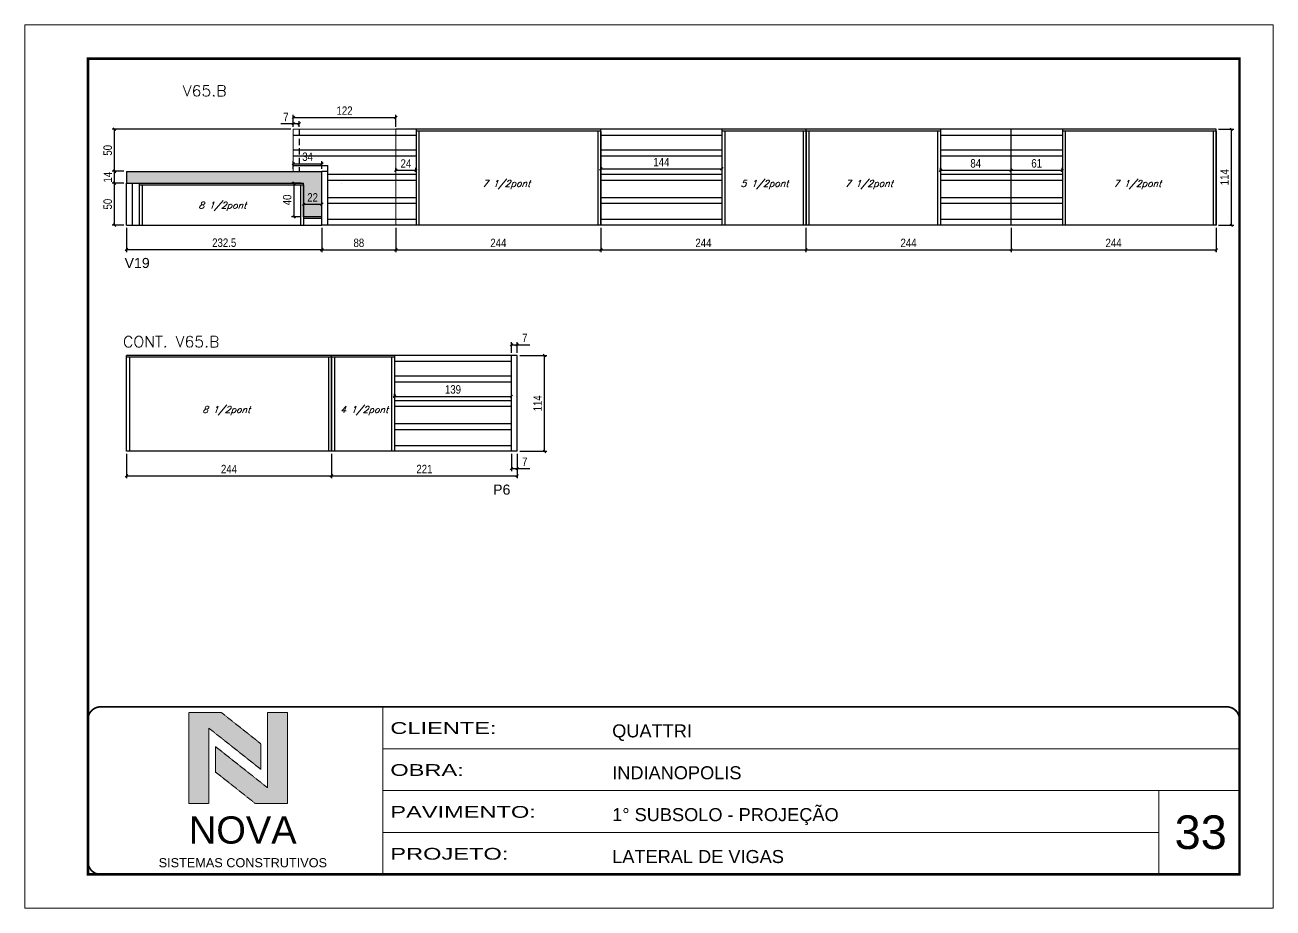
# Model space of a CAD drawing. Header units: millimetres. Extents: x 2921 to 9246, y 316 to 11751.
# Drawn here: x 2921 to 4406, y 316 to 1366 of the extents above; entities that cross this region are included whole.
import ezdxf

# ---------------------------------------------------------------- set-up
doc = ezdxf.new("R2010")
doc.units = ezdxf.units.MM
doc.linetypes.add('CONTINUO', pattern=[0])
doc.linetypes.add('DASHED', pattern=[0.75, 0.5, -0.25])
for name, color, linetype in [('1', 3, 'Continuous'), ('5', 5, 'Continuous'), ('COTA', 241, 'Continuous'), ('Painéis', 200, 'Continuous'), ('SARR_2.2x7', 40, 'Continuous'), ('SARR_3.5x7', 81, 'Continuous'), ('texto', 7, 'Continuous')]:
    doc.layers.add(name, color=color, linetype=linetype)
for name, color, linetype, lineweight in [('CARIMBO', 255, 'Continuous', 9), ('CARIMBO-LEGENDA', 75, 'Continuous', 15), ('Folhas', 255, 'Continuous', 9), ('SARRAFO DE PRESSAO', 251, 'DASHED', 9), ('Texto Seção', 7, 'Continuous', 15)]:
    doc.layers.add(name, color=color, linetype=linetype, lineweight=lineweight)
doc.styles.add('arial', font='arial.ttf')
doc.styles.add('COTA TECNICA', font='techl___.ttf', dxfattribs={"height": 10})
doc.styles.add('REGUA-120', font='ROMANS.shx', dxfattribs={"height": 15})
doc.styles.add('Romans', font='romans.shx')
doc.styles.get("Standard").update_dxf_attribs({"font": 'arial.ttf'})
doc.styles.add('Tecnologia', font='')
doc.styles.get('Tecnologia').set_extended_font_data('Forgotten Futurist')
doc.dimstyles.new('PAINEL', dxfattribs={"dimtxt": 10, "dimasz": 3, "dimexe": 3, "dimexo": 3, "dimgap": 3, "dimtad": 1, "dimdec": 1, "dimzin": 12, "dimdsep": 46, "dimtxsty": 'COTA TECNICA', "dimblk1": 'OBLIQUE', "dimblk2": 'OBLIQUE', "dimsah": 1, "dimcen": 0.9, "dimclrd": 4, "dimclre": 4, "dimclrt": 240, "dimadec": 1, "dimazin": 3, "dimtfac": 1, "dimtdec": 1, "dimtmove": 0, "dimatfit": 3, "dimfxl": 1, "dimtolj": 1, "dimtzin": 12, "dimarcsym": 0})

# ---------------------------------------------------------------- blocks, each defined once
blk = doc.blocks.new('A$C64660E27')
at = {"layer": 'COTA', "true_color": 0x1a1a1a}
h = blk.add_hatch(color=250, dxfattribs=at)
h.dxf.hatch_style = 1
h.paths.add_polyline_path([(185.4, -11.6), (142.4, -11.6), (142.4, -131.6), (168.8, -131.6), (168.8, -32.2), (237.7, -86.7), (237.7, -53)])
at = {"layer": 'COTA'}
h = blk.add_hatch(color=20, dxfattribs=at)
h.dxf.hatch_style = 1
h.paths.add_polyline_path([(273, -11.4), (246.6, -11.4), (246.6, -111.1), (177.7, -56.6), (177.7, -90.2), (230, -131.6), (273, -131.6)])
for p, q in [((142.4, -131.6), (142.4, -11.6)), ((142.4, -11.6), (185.4, -11.6)), ((185.4, -11.6), (237.7, -53)), ((273, -11.4), (246.6, -11.4)), ((246.6, -111.1), (246.6, -11.4)), ((273, -11.4), (273, -131.6)), ((168.8, -32.2), (237.7, -86.7)), ((168.8, -131.6), (168.8, -32.2)), ((246.6, -111.1), (177.7, -56.6)), ((177.7, -90.2), (177.7, -56.6)), ((237.7, -86.7), (237.7, -53)), ((230, -131.6), (177.7, -90.2)), ((142.4, -131.6), (168.8, -131.6)), ((273, -131.6), (230, -131.6))]:
    blk.add_line(p, q)
at = {"layer": 'CARIMBO-LEGENDA', "color": 7, "linetype": 'Continuous', "ltscale": 100, "style": 'arial'}
blk.add_text('NOVA', height=36, dxfattribs=at).set_placement((142.4, -184.8))
at = {"layer": 'CARIMBO-LEGENDA', "color": 7, "linetype": 'Continuous', "style": 'arial'}
blk.add_text('SISTEMAS CONSTRUTIVOS', height=12, dxfattribs=at).set_placement((102.5, -216))
blk = doc.blocks.new('9999999999')
at = {"color": 30, "linetype": 'CONTINUO'}
for p, q in [((98564.6, 34230.2), (98564.6, 34429.4)), ((98564.6, 34379.6), (99584, 34379.6)), ((98564.6, 34329.8), (99488, 34329.8)), ((99584, 34329.8), (99488, 34329.8)), ((99488, 34329.8), (99488, 34230.2)), ((98564.6, 34280), (99488, 34280))]:
    blk.add_line(p, q, dxfattribs=at)
at = {"color": 30, "linetype": 'CONTINUO', "const_width": 2}
blk.add_lwpolyline([(99584, 34230.2), (99584, 34414.4, 0.414214), (99569, 34429.4), (98229, 34429.4, 0.414214), (98214, 34414.4), (98214, 34245.2, 0.414214), (98229, 34230.2), (99584, 34230.2)], format="xyb", dxfattribs=at)
at = {"layer": 'Folhas'}
blk.add_lwpolyline([(98139, 34190.2), (99624, 34190.2), (99624, 35240.2), (98139, 35240.2)], close=True, dxfattribs=at)
at = {"layer": 'Folhas', "color": 30, "const_width": 3}
blk.add_lwpolyline([(98214, 34230.2), (99584, 34230.2), (99584, 35200.2), (98214, 35200.2)], close=True, dxfattribs=at)
at = {"xscale": 0.9, "yscale": 0.9, "zscale": 0.9}
blk.add_blockref('A$C64660E27', (98205.8, 34433.1), dxfattribs=at)
at = {"color": 7, "linetype": 'Continuous', "ltscale": 5, "style": 'arial'}
for s, height, p in [('QUATTRI', 15.48, (98837.7, 34393.1)), ('INDIANOPOLIS', 15.483, (98837.7, 34343.3)), ('1° SUBSOLO - PROJEÇÃO', 15.483, (98837.7, 34293.5)), ('LATERAL DE VIGAS', 15.483, (98837.7, 34243.7))]:
    blk.add_text(s, height=height, dxfattribs=at).set_placement(p)
at = {"layer": 'Folhas', "color": 7, "style": 'Tecnologia', "width": 1.5}
for s, p in [('CLIENTE:', (98573.7, 34397.2)), ('OBRA:', (98573.7, 34347.3)), ('PAVIMENTO:', (98573.7, 34297.5)), ('PROJETO:', (98573.7, 34247.7))]:
    blk.add_text(s, height=14, dxfattribs=at).set_placement(p)
blk = doc.blocks.new('_Oblique')
at = {"layer": '1', "color": 0, "lineweight": -2}
blk.add_line((-0.5, -0.5), (0.5, 0.5), dxfattribs=at)
blk = doc.blocks.new('*D644')
at = {"layer": 'COTA', "color": 4, "lineweight": -2, "transparency": 16777216}
for p, q in [((3041.9, 1124.9), (3041.9, 1095.7)), ((3274.4, 1124.9), (3274.4, 1095.7)), ((3274.4, 1098.7), (3041.9, 1098.7))]:
    blk.add_line(p, q, dxfattribs=at)
at = {"layer": 'Defpoints', "color": 0, "transparency": 16777216}
for p in [(3041.9, 1127.9), (3274.4, 1127.9), (3041.9, 1098.7)]:
    blk.add_point(p, dxfattribs=at)
at = {"layer": 'COTA', "color": 4, "lineweight": -2, "transparency": 16777216, "xscale": 3, "yscale": 3, "zscale": 3, "rotation": 180}
blk.add_blockref('_Oblique', (3041.9, 1098.7), dxfattribs=at)
at = {"layer": 'COTA', "color": 4, "lineweight": -2, "transparency": 16777216, "xscale": 3, "yscale": 3, "zscale": 3}
blk.add_blockref('_Oblique', (3274.4, 1098.7), dxfattribs=at)
at = {"layer": 'COTA', "color": 240, "transparency": 16777216, "insert": (3158.2, 1107), "char_height": 10, "attachment_point": 5, "style": 'COTA TECNICA'}
blk.add_mtext('\\A1;232.5', dxfattribs=at)
blk = doc.blocks.new('*D1091')
at = {"layer": 'COTA', "color": 4, "lineweight": -2, "transparency": 16777216}
for p, q in [((3249.4, 1177.9), (3238.3, 1177.9)), ((3241.3, 1137.9), (3241.3, 1177.9)), ((3249.4, 1137.9), (3238.3, 1137.9))]:
    blk.add_line(p, q, dxfattribs=at)
at = {"layer": 'Defpoints', "color": 0, "transparency": 16777216}
for p in [(3241.3, 1177.9), (3252.4, 1177.9), (3252.4, 1137.9)]:
    blk.add_point(p, dxfattribs=at)
at = {"layer": 'COTA', "color": 4, "lineweight": -2, "transparency": 16777216, "xscale": 3, "yscale": 3, "zscale": 3}
for p, rotation in [((3241.3, 1177.9), 90), ((3241.3, 1137.9), 270)]:
    blk.add_blockref('_Oblique', p, dxfattribs=dict(at, rotation=rotation))
at = {"layer": 'COTA', "color": 240, "transparency": 16777216, "insert": (3233.2, 1157.9), "char_height": 10, "attachment_point": 5, "rotation": 90, "style": 'COTA TECNICA'}
blk.add_mtext('\\A1;40', dxfattribs=at)
blk = doc.blocks.new('*D645')
at = {"layer": 'COTA', "color": 4, "lineweight": -2, "transparency": 16777216}
for p, q in [((3252.4, 1140.9), (3252.4, 1155.9)), ((3252.4, 1152.9), (3274.4, 1152.9)), ((3274.4, 1140.9), (3274.4, 1155.9))]:
    blk.add_line(p, q, dxfattribs=at)
at = {"layer": 'Defpoints', "color": 0, "transparency": 16777216}
for p in [(3274.4, 1152.9), (3252.4, 1137.9), (3274.4, 1137.9)]:
    blk.add_point(p, dxfattribs=at)
at = {"layer": 'COTA', "color": 4, "lineweight": -2, "transparency": 16777216, "xscale": 3, "yscale": 3, "zscale": 3, "rotation": 180}
blk.add_blockref('_Oblique', (3252.4, 1152.9), dxfattribs=at)
at = {"layer": 'COTA', "color": 4, "lineweight": -2, "transparency": 16777216, "xscale": 3, "yscale": 3, "zscale": 3}
blk.add_blockref('_Oblique', (3274.4, 1152.9), dxfattribs=at)
at = {"layer": 'COTA', "color": 240, "transparency": 16777216, "insert": (3263.4, 1160.9), "char_height": 10, "attachment_point": 5, "style": 'COTA TECNICA'}
blk.add_mtext('\\A1;22', dxfattribs=at)
blk = doc.blocks.new('*D1092')
at = {"layer": 'Defpoints', "color": 0, "transparency": 16777216}
for p in [(3240.4, 1248.4), (3240.4, 1241.9), (3247.4, 1241.9)]:
    blk.add_point(p, dxfattribs=at)
at = {"layer": 'Painéis', "color": 4, "lineweight": -2, "transparency": 16777216}
for p, q in [((3240.4, 1248.4), (3225.7, 1248.4)), ((3240.4, 1244.9), (3240.4, 1251.4)), ((3247.4, 1248.4), (3240.4, 1248.4)), ((3247.4, 1244.9), (3247.4, 1251.4))]:
    blk.add_line(p, q, dxfattribs=at)
at = {"layer": 'Painéis', "color": 4, "lineweight": -2, "transparency": 16777216, "xscale": 3, "yscale": 3, "zscale": 3, "rotation": 180}
blk.add_blockref('_Oblique', (3240.4, 1248.4), dxfattribs=at)
at = {"layer": 'Painéis', "color": 4, "lineweight": -2, "transparency": 16777216, "xscale": 3, "yscale": 3, "zscale": 3}
blk.add_blockref('_Oblique', (3247.4, 1248.4), dxfattribs=at)
at = {"layer": 'Painéis', "color": 240, "lineweight": 5, "transparency": 16777216, "insert": (3231.6, 1256.5), "char_height": 10, "attachment_point": 5, "style": 'COTA TECNICA'}
blk.add_mtext('\\A1;7', dxfattribs=at)
blk = doc.blocks.new('*D1093')
at = {"layer": 'Defpoints', "color": 0, "transparency": 16777216}
for p in [(3362.4, 1256), (3240.4, 1241.9), (3362.4, 1241.9)]:
    blk.add_point(p, dxfattribs=at)
at = {"layer": 'Painéis', "color": 4, "lineweight": -2, "transparency": 16777216}
for p, q in [((3240.4, 1244.9), (3240.4, 1259)), ((3240.4, 1256), (3362.4, 1256)), ((3362.4, 1244.9), (3362.4, 1259))]:
    blk.add_line(p, q, dxfattribs=at)
at = {"layer": 'Painéis', "color": 4, "lineweight": -2, "transparency": 16777216, "xscale": 3, "yscale": 3, "zscale": 3, "rotation": 180}
blk.add_blockref('_Oblique', (3240.4, 1256), dxfattribs=at)
at = {"layer": 'Painéis', "color": 4, "lineweight": -2, "transparency": 16777216, "xscale": 3, "yscale": 3, "zscale": 3}
blk.add_blockref('_Oblique', (3362.4, 1256), dxfattribs=at)
at = {"layer": 'Painéis', "color": 240, "lineweight": 5, "transparency": 16777216, "insert": (3301.4, 1264.1), "char_height": 10, "attachment_point": 5, "style": 'COTA TECNICA'}
blk.add_mtext('\\A1;122', dxfattribs=at)
blk = doc.blocks.new('*D1094')
at = {"layer": 'Defpoints', "color": 0, "transparency": 16777216}
for p in [(3240.4, 1191.9), (3274.4, 1201), (3274.4, 1191.9)]:
    blk.add_point(p, dxfattribs=at)
at = {"layer": 'Painéis', "color": 4, "lineweight": -2, "transparency": 16777216}
for p, q in [((3240.4, 1194.9), (3240.4, 1204)), ((3274.4, 1194.9), (3274.4, 1204)), ((3240.4, 1201), (3274.4, 1201))]:
    blk.add_line(p, q, dxfattribs=at)
at = {"layer": 'Painéis', "color": 4, "lineweight": -2, "transparency": 16777216, "xscale": 3, "yscale": 3, "zscale": 3, "rotation": 180}
blk.add_blockref('_Oblique', (3240.4, 1201), dxfattribs=at)
at = {"layer": 'Painéis', "color": 4, "lineweight": -2, "transparency": 16777216, "xscale": 3, "yscale": 3, "zscale": 3}
blk.add_blockref('_Oblique', (3274.4, 1201), dxfattribs=at)
at = {"layer": 'Painéis', "color": 240, "lineweight": 5, "transparency": 16777216, "insert": (3257.4, 1209.2), "char_height": 10, "attachment_point": 5, "style": 'COTA TECNICA'}
blk.add_mtext('\\A1;34', dxfattribs=at)
blk = doc.blocks.new('*D1095')
at = {"layer": 'Defpoints', "color": 0, "transparency": 16777216}
for p in [(3027.7, 1177.9), (3041.9, 1177.9), (3041.9, 1127.9)]:
    blk.add_point(p, dxfattribs=at)
at = {"layer": 'Painéis', "color": 4, "lineweight": -2, "transparency": 16777216}
for p, q in [((3038.9, 1177.9), (3024.7, 1177.9)), ((3027.7, 1127.9), (3027.7, 1177.9)), ((3038.9, 1127.9), (3024.7, 1127.9))]:
    blk.add_line(p, q, dxfattribs=at)
at = {"layer": 'Painéis', "color": 4, "lineweight": -2, "transparency": 16777216, "xscale": 3, "yscale": 3, "zscale": 3}
for p, rotation in [((3027.7, 1177.9), 90), ((3027.7, 1127.9), 270)]:
    blk.add_blockref('_Oblique', p, dxfattribs=dict(at, rotation=rotation))
at = {"layer": 'Painéis', "color": 240, "lineweight": 5, "transparency": 16777216, "insert": (3019.6, 1152.9), "char_height": 10, "attachment_point": 5, "rotation": 90, "style": 'COTA TECNICA'}
blk.add_mtext('\\A1;50', dxfattribs=at)
blk = doc.blocks.new('*D1096')
at = {"layer": 'Defpoints', "color": 0, "transparency": 16777216}
for p in [(3027.7, 1191.9), (3041.9, 1191.9), (3041.9, 1177.9)]:
    blk.add_point(p, dxfattribs=at)
at = {"layer": 'Painéis', "color": 4, "lineweight": -2, "transparency": 16777216}
for p, q in [((3038.9, 1191.9), (3024.7, 1191.9)), ((3027.7, 1177.9), (3027.7, 1191.9)), ((3038.9, 1177.9), (3024.7, 1177.9))]:
    blk.add_line(p, q, dxfattribs=at)
at = {"layer": 'Painéis', "color": 4, "lineweight": -2, "transparency": 16777216, "xscale": 3, "yscale": 3, "zscale": 3}
for p, rotation in [((3027.7, 1191.9), 90), ((3027.7, 1177.9), 270)]:
    blk.add_blockref('_Oblique', p, dxfattribs=dict(at, rotation=rotation))
at = {"layer": 'Painéis', "color": 240, "lineweight": 5, "transparency": 16777216, "insert": (3019.6, 1184.9), "char_height": 10, "attachment_point": 5, "rotation": 90, "style": 'COTA TECNICA'}
blk.add_mtext('\\A1;14', dxfattribs=at)
blk = doc.blocks.new('*D646')
at = {"layer": 'Defpoints', "color": 0, "transparency": 16777216}
for p in [(3027.7, 1241.9), (3240.4, 1241.9), (3041.9, 1191.9)]:
    blk.add_point(p, dxfattribs=at)
at = {"layer": 'Painéis', "color": 4, "lineweight": -2, "transparency": 16777216}
for p, q in [((3237.4, 1241.9), (3024.7, 1241.9)), ((3027.7, 1191.9), (3027.7, 1241.9)), ((3038.9, 1191.9), (3024.7, 1191.9))]:
    blk.add_line(p, q, dxfattribs=at)
at = {"layer": 'Painéis', "color": 4, "lineweight": -2, "transparency": 16777216, "xscale": 3, "yscale": 3, "zscale": 3}
for p, rotation in [((3027.7, 1241.9), 90), ((3027.7, 1191.9), 270)]:
    blk.add_blockref('_Oblique', p, dxfattribs=dict(at, rotation=rotation))
at = {"layer": 'Painéis', "color": 240, "lineweight": 5, "transparency": 16777216, "insert": (3019.6, 1216.9), "char_height": 10, "attachment_point": 5, "rotation": 90, "style": 'COTA TECNICA'}
blk.add_mtext('\\A1;50', dxfattribs=at)
blk = doc.blocks.new('*D1161')
at = {"layer": 'Defpoints', "color": 0, "transparency": 16777216}
for p in [(3362.4, 1188.4), (3386.4, 1193.2), (3386.4, 1188.4)]:
    blk.add_point(p, dxfattribs=at)
at = {"layer": 'Painéis', "color": 4, "lineweight": -2, "transparency": 16777216}
for p, q in [((3362.4, 1191.4), (3362.4, 1196.2)), ((3362.4, 1193.2), (3386.4, 1193.2)), ((3386.4, 1191.4), (3386.4, 1196.2))]:
    blk.add_line(p, q, dxfattribs=at)
at = {"layer": 'Painéis', "color": 4, "lineweight": -2, "transparency": 16777216, "xscale": 3, "yscale": 3, "zscale": 3, "rotation": 180}
blk.add_blockref('_Oblique', (3362.4, 1193.2), dxfattribs=at)
at = {"layer": 'Painéis', "color": 4, "lineweight": -2, "transparency": 16777216, "xscale": 3, "yscale": 3, "zscale": 3}
blk.add_blockref('_Oblique', (3386.4, 1193.2), dxfattribs=at)
at = {"layer": 'Painéis', "color": 240, "lineweight": 5, "transparency": 16777216, "insert": (3374.4, 1201.2), "char_height": 10, "attachment_point": 5, "style": 'COTA TECNICA'}
blk.add_mtext('\\A1;24', dxfattribs=at)
blk = doc.blocks.new('*D1162')
at = {"layer": 'Defpoints', "color": 0, "transparency": 16777216}
for p in [(3606.4, 1197.2), (3750.4, 1197.2), (3750.4, 1194.8)]:
    blk.add_point(p, dxfattribs=at)
at = {"layer": 'Painéis', "color": 4, "lineweight": -2, "transparency": 16777216}
for p, q in [((3606.4, 1194.8), (3750.4, 1194.8)), ((3606.4, 1194.2), (3606.4, 1191.8)), ((3750.4, 1194.2), (3750.4, 1191.8))]:
    blk.add_line(p, q, dxfattribs=at)
at = {"layer": 'Painéis', "color": 4, "lineweight": -2, "transparency": 16777216, "xscale": 3, "yscale": 3, "zscale": 3, "rotation": 180}
blk.add_blockref('_Oblique', (3606.4, 1194.8), dxfattribs=at)
at = {"layer": 'Painéis', "color": 4, "lineweight": -2, "transparency": 16777216, "xscale": 3, "yscale": 3, "zscale": 3}
blk.add_blockref('_Oblique', (3750.4, 1194.8), dxfattribs=at)
at = {"layer": 'Painéis', "color": 240, "lineweight": 5, "transparency": 16777216, "insert": (3678.4, 1202.9), "char_height": 10, "attachment_point": 5, "style": 'COTA TECNICA'}
blk.add_mtext('\\A1;144', dxfattribs=at)
blk = doc.blocks.new('*D1163')
at = {"layer": 'Defpoints', "color": 0, "transparency": 16777216}
for p in [(4010.4, 1188.4), (4094.4, 1193.2), (4094.4, 1188.4)]:
    blk.add_point(p, dxfattribs=at)
at = {"layer": 'Painéis', "color": 4, "lineweight": -2, "transparency": 16777216}
for p, q in [((4010.4, 1191.4), (4010.4, 1196.2)), ((4010.4, 1193.2), (4094.4, 1193.2)), ((4094.4, 1191.4), (4094.4, 1196.2))]:
    blk.add_line(p, q, dxfattribs=at)
at = {"layer": 'Painéis', "color": 4, "lineweight": -2, "transparency": 16777216, "xscale": 3, "yscale": 3, "zscale": 3, "rotation": 180}
blk.add_blockref('_Oblique', (4010.4, 1193.2), dxfattribs=at)
at = {"layer": 'Painéis', "color": 4, "lineweight": -2, "transparency": 16777216, "xscale": 3, "yscale": 3, "zscale": 3}
blk.add_blockref('_Oblique', (4094.4, 1193.2), dxfattribs=at)
at = {"layer": 'Painéis', "color": 240, "lineweight": 5, "transparency": 16777216, "insert": (4052.4, 1201.3), "char_height": 10, "attachment_point": 5, "style": 'COTA TECNICA'}
blk.add_mtext('\\A1;84', dxfattribs=at)
blk = doc.blocks.new('*D1164')
at = {"layer": 'Defpoints', "color": 0, "transparency": 16777216}
for p in [(4094.4, 1188.4), (4155.4, 1193.2), (4155.4, 1188.4)]:
    blk.add_point(p, dxfattribs=at)
at = {"layer": 'Painéis', "color": 4, "lineweight": -2, "transparency": 16777216}
for p, q in [((4094.4, 1191.4), (4094.4, 1196.2)), ((4094.4, 1193.2), (4155.4, 1193.2)), ((4155.4, 1191.4), (4155.4, 1196.2))]:
    blk.add_line(p, q, dxfattribs=at)
at = {"layer": 'Painéis', "color": 4, "lineweight": -2, "transparency": 16777216, "xscale": 3, "yscale": 3, "zscale": 3, "rotation": 180}
blk.add_blockref('_Oblique', (4094.4, 1193.2), dxfattribs=at)
at = {"layer": 'Painéis', "color": 4, "lineweight": -2, "transparency": 16777216, "xscale": 3, "yscale": 3, "zscale": 3}
blk.add_blockref('_Oblique', (4155.4, 1193.2), dxfattribs=at)
at = {"layer": 'Painéis', "color": 240, "lineweight": 5, "transparency": 16777216, "insert": (4124.9, 1201.3), "char_height": 10, "attachment_point": 5, "style": 'COTA TECNICA'}
blk.add_mtext('\\A1;61', dxfattribs=at)
blk = doc.blocks.new('*D766')
at = {"layer": 'Defpoints', "color": 0, "transparency": 16777216}
for p in [(3506.9, 973), (3539.2, 973), (3506.9, 859)]:
    blk.add_point(p, dxfattribs=at)
at = {"layer": 'Painéis', "color": 4, "lineweight": -2, "transparency": 16777216}
for p, q in [((3509.9, 973), (3542.2, 973)), ((3539.2, 859), (3539.2, 973)), ((3509.9, 859), (3542.2, 859))]:
    blk.add_line(p, q, dxfattribs=at)
at = {"layer": 'Painéis', "color": 4, "lineweight": -2, "transparency": 16777216, "xscale": 3, "yscale": 3, "zscale": 3}
for p, rotation in [((3539.2, 973), 90), ((3539.2, 859), 270)]:
    blk.add_blockref('_Oblique', p, dxfattribs=dict(at, rotation=rotation))
at = {"layer": 'Painéis', "color": 240, "lineweight": 5, "transparency": 16777216, "insert": (3531.1, 916), "char_height": 10, "attachment_point": 5, "rotation": 90, "style": 'COTA TECNICA'}
blk.add_mtext('\\A1;114', dxfattribs=at)
blk = doc.blocks.new('*D1165')
at = {"layer": 'Defpoints', "color": 0, "transparency": 16777216}
for p in [(3499.9, 924.3), (3360.9, 919.5), (3499.9, 919.5)]:
    blk.add_point(p, dxfattribs=at)
at = {"layer": 'Painéis', "color": 4, "lineweight": -2, "transparency": 16777216}
for p, q in [((3360.9, 922.5), (3360.9, 927.3)), ((3360.9, 924.3), (3499.9, 924.3)), ((3499.9, 922.5), (3499.9, 927.3))]:
    blk.add_line(p, q, dxfattribs=at)
at = {"layer": 'Painéis', "color": 4, "lineweight": -2, "transparency": 16777216, "xscale": 3, "yscale": 3, "zscale": 3, "rotation": 180}
blk.add_blockref('_Oblique', (3360.9, 924.3), dxfattribs=at)
at = {"layer": 'Painéis', "color": 4, "lineweight": -2, "transparency": 16777216, "xscale": 3, "yscale": 3, "zscale": 3}
blk.add_blockref('_Oblique', (3499.9, 924.3), dxfattribs=at)
at = {"layer": 'Painéis', "color": 240, "lineweight": 5, "transparency": 16777216, "insert": (3430.4, 932.5), "char_height": 10, "attachment_point": 5, "style": 'COTA TECNICA'}
blk.add_mtext('\\A1;139', dxfattribs=at)
blk = doc.blocks.new('*D767')
at = {"layer": 'Defpoints', "color": 0, "transparency": 16777216}
for p in [(3362.4, 1127.9), (3606.4, 1127.9), (3606.4, 1098.7)]:
    blk.add_point(p, dxfattribs=at)
at = {"layer": 'Painéis', "color": 4, "lineweight": -2, "transparency": 16777216}
for p, q in [((3362.4, 1124.9), (3362.4, 1095.7)), ((3606.4, 1124.9), (3606.4, 1095.7)), ((3362.4, 1098.7), (3606.4, 1098.7))]:
    blk.add_line(p, q, dxfattribs=at)
at = {"layer": 'Painéis', "color": 4, "lineweight": -2, "transparency": 16777216, "xscale": 3, "yscale": 3, "zscale": 3, "rotation": 180}
blk.add_blockref('_Oblique', (3362.4, 1098.7), dxfattribs=at)
at = {"layer": 'Painéis', "color": 4, "lineweight": -2, "transparency": 16777216, "xscale": 3, "yscale": 3, "zscale": 3}
blk.add_blockref('_Oblique', (3606.4, 1098.7), dxfattribs=at)
at = {"layer": 'Painéis', "color": 240, "lineweight": 5, "transparency": 16777216, "insert": (3484.4, 1106.8), "char_height": 10, "attachment_point": 5, "style": 'COTA TECNICA'}
blk.add_mtext('\\A1;244', dxfattribs=at)
blk = doc.blocks.new('*D768')
at = {"layer": 'Defpoints', "color": 0, "transparency": 16777216}
for p in [(3606.4, 1127.9), (3850.4, 1127.9), (3850.4, 1098.7)]:
    blk.add_point(p, dxfattribs=at)
at = {"layer": 'Painéis', "color": 4, "lineweight": -2, "transparency": 16777216}
for p, q in [((3606.4, 1124.9), (3606.4, 1095.7)), ((3850.4, 1124.9), (3850.4, 1095.7)), ((3606.4, 1098.7), (3850.4, 1098.7))]:
    blk.add_line(p, q, dxfattribs=at)
at = {"layer": 'Painéis', "color": 4, "lineweight": -2, "transparency": 16777216, "xscale": 3, "yscale": 3, "zscale": 3, "rotation": 180}
blk.add_blockref('_Oblique', (3606.4, 1098.7), dxfattribs=at)
at = {"layer": 'Painéis', "color": 4, "lineweight": -2, "transparency": 16777216, "xscale": 3, "yscale": 3, "zscale": 3}
blk.add_blockref('_Oblique', (3850.4, 1098.7), dxfattribs=at)
at = {"layer": 'Painéis', "color": 240, "lineweight": 5, "transparency": 16777216, "insert": (3728.4, 1106.8), "char_height": 10, "attachment_point": 5, "style": 'COTA TECNICA'}
blk.add_mtext('\\A1;244', dxfattribs=at)
blk = doc.blocks.new('*D769')
at = {"layer": 'Defpoints', "color": 0, "transparency": 16777216}
for p in [(3850.4, 1127.9), (4094.4, 1127.9), (4094.4, 1098.7)]:
    blk.add_point(p, dxfattribs=at)
at = {"layer": 'Painéis', "color": 4, "lineweight": -2, "transparency": 16777216}
for p, q in [((3850.4, 1124.9), (3850.4, 1095.7)), ((4094.4, 1124.9), (4094.4, 1095.7)), ((3850.4, 1098.7), (4094.4, 1098.7))]:
    blk.add_line(p, q, dxfattribs=at)
at = {"layer": 'Painéis', "color": 4, "lineweight": -2, "transparency": 16777216, "xscale": 3, "yscale": 3, "zscale": 3, "rotation": 180}
blk.add_blockref('_Oblique', (3850.4, 1098.7), dxfattribs=at)
at = {"layer": 'Painéis', "color": 4, "lineweight": -2, "transparency": 16777216, "xscale": 3, "yscale": 3, "zscale": 3}
blk.add_blockref('_Oblique', (4094.4, 1098.7), dxfattribs=at)
at = {"layer": 'Painéis', "color": 240, "lineweight": 5, "transparency": 16777216, "insert": (3972.4, 1106.8), "char_height": 10, "attachment_point": 5, "style": 'COTA TECNICA'}
blk.add_mtext('\\A1;244', dxfattribs=at)
blk = doc.blocks.new('*D770')
at = {"layer": 'Defpoints', "color": 0, "transparency": 16777216}
for p in [(4094.4, 1127.9), (4338.4, 1127.9), (4338.4, 1098.7)]:
    blk.add_point(p, dxfattribs=at)
at = {"layer": 'Painéis', "color": 4, "lineweight": -2, "transparency": 16777216}
for p, q in [((4094.4, 1124.9), (4094.4, 1095.7)), ((4338.4, 1124.9), (4338.4, 1095.7)), ((4094.4, 1098.7), (4338.4, 1098.7))]:
    blk.add_line(p, q, dxfattribs=at)
at = {"layer": 'Painéis', "color": 4, "lineweight": -2, "transparency": 16777216, "xscale": 3, "yscale": 3, "zscale": 3, "rotation": 180}
blk.add_blockref('_Oblique', (4094.4, 1098.7), dxfattribs=at)
at = {"layer": 'Painéis', "color": 4, "lineweight": -2, "transparency": 16777216, "xscale": 3, "yscale": 3, "zscale": 3}
blk.add_blockref('_Oblique', (4338.4, 1098.7), dxfattribs=at)
at = {"layer": 'Painéis', "color": 240, "lineweight": 5, "transparency": 16777216, "insert": (4216.4, 1106.8), "char_height": 10, "attachment_point": 5, "style": 'COTA TECNICA'}
blk.add_mtext('\\A1;244', dxfattribs=at)
blk = doc.blocks.new('*D1166')
at = {"layer": 'Defpoints', "color": 0, "transparency": 16777216}
for p in [(3274.4, 1127.9), (3362.4, 1127.9), (3362.4, 1098.7)]:
    blk.add_point(p, dxfattribs=at)
at = {"layer": 'Painéis', "color": 4, "lineweight": -2, "transparency": 16777216}
for p, q in [((3274.4, 1124.9), (3274.4, 1095.7)), ((3362.4, 1124.9), (3362.4, 1095.7)), ((3274.4, 1098.7), (3362.4, 1098.7))]:
    blk.add_line(p, q, dxfattribs=at)
at = {"layer": 'Painéis', "color": 4, "lineweight": -2, "transparency": 16777216, "xscale": 3, "yscale": 3, "zscale": 3, "rotation": 180}
blk.add_blockref('_Oblique', (3274.4, 1098.7), dxfattribs=at)
at = {"layer": 'Painéis', "color": 4, "lineweight": -2, "transparency": 16777216, "xscale": 3, "yscale": 3, "zscale": 3}
blk.add_blockref('_Oblique', (3362.4, 1098.7), dxfattribs=at)
at = {"layer": 'Painéis', "color": 240, "lineweight": 5, "transparency": 16777216, "insert": (3318.4, 1106.8), "char_height": 10, "attachment_point": 5, "style": 'COTA TECNICA'}
blk.add_mtext('\\A1;88', dxfattribs=at)
blk = doc.blocks.new('*D1167')
at = {"layer": 'Defpoints', "color": 0, "transparency": 16777216}
for p in [(4338.4, 1241.9), (4338.4, 1127.9), (4356.5, 1127.9)]:
    blk.add_point(p, dxfattribs=at)
at = {"layer": 'Painéis', "color": 4, "lineweight": -2, "transparency": 16777216}
for p, q in [((4341.4, 1241.9), (4359.5, 1241.9)), ((4356.5, 1241.9), (4356.5, 1127.9)), ((4341.4, 1127.9), (4359.5, 1127.9))]:
    blk.add_line(p, q, dxfattribs=at)
at = {"layer": 'Painéis', "color": 4, "lineweight": -2, "transparency": 16777216, "xscale": 3, "yscale": 3, "zscale": 3}
for p, rotation in [((4356.5, 1241.9), 90), ((4356.5, 1127.9), 270)]:
    blk.add_blockref('_Oblique', p, dxfattribs=dict(at, rotation=rotation))
at = {"layer": 'Painéis', "color": 240, "lineweight": 5, "transparency": 16777216, "insert": (4348.4, 1184.9), "char_height": 10, "attachment_point": 5, "rotation": 90, "style": 'COTA TECNICA'}
blk.add_mtext('\\A1;114', dxfattribs=at)
blk = doc.blocks.new('*D1168')
at = {"layer": 'Defpoints', "color": 0, "transparency": 16777216}
for p in [(3506.9, 985.7), (3499.9, 973), (3506.9, 973)]:
    blk.add_point(p, dxfattribs=at)
at = {"layer": 'Painéis', "color": 4, "lineweight": -2, "transparency": 16777216}
for p, q in [((3499.9, 976), (3499.9, 988.7)), ((3499.9, 985.7), (3506.9, 985.7)), ((3506.9, 976), (3506.9, 988.7)), ((3506.9, 985.7), (3521.7, 985.7))]:
    blk.add_line(p, q, dxfattribs=at)
at = {"layer": 'Painéis', "color": 4, "lineweight": -2, "transparency": 16777216, "xscale": 3, "yscale": 3, "zscale": 3, "rotation": 180}
blk.add_blockref('_Oblique', (3499.9, 985.7), dxfattribs=at)
at = {"layer": 'Painéis', "color": 4, "lineweight": -2, "transparency": 16777216, "xscale": 3, "yscale": 3, "zscale": 3}
blk.add_blockref('_Oblique', (3506.9, 985.7), dxfattribs=at)
at = {"layer": 'Painéis', "color": 240, "lineweight": 5, "transparency": 16777216, "insert": (3515.8, 993.8), "char_height": 10, "attachment_point": 5, "style": 'COTA TECNICA'}
blk.add_mtext('\\A1;7', dxfattribs=at)
blk = doc.blocks.new('*D771')
at = {"layer": 'Defpoints', "color": 0, "transparency": 16777216}
for p in [(3041.9, 859), (3285.9, 859), (3285.9, 829.9)]:
    blk.add_point(p, dxfattribs=at)
at = {"layer": 'Painéis', "color": 4, "lineweight": -2, "transparency": 16777216}
for p, q in [((3041.9, 856), (3041.9, 826.9)), ((3285.9, 856), (3285.9, 826.9)), ((3041.9, 829.9), (3285.9, 829.9))]:
    blk.add_line(p, q, dxfattribs=at)
at = {"layer": 'Painéis', "color": 4, "lineweight": -2, "transparency": 16777216, "xscale": 3, "yscale": 3, "zscale": 3, "rotation": 180}
blk.add_blockref('_Oblique', (3041.9, 829.9), dxfattribs=at)
at = {"layer": 'Painéis', "color": 4, "lineweight": -2, "transparency": 16777216, "xscale": 3, "yscale": 3, "zscale": 3}
blk.add_blockref('_Oblique', (3285.9, 829.9), dxfattribs=at)
at = {"layer": 'Painéis', "color": 240, "lineweight": 5, "transparency": 16777216, "insert": (3163.9, 837.9), "char_height": 10, "attachment_point": 5, "style": 'COTA TECNICA'}
blk.add_mtext('\\A1;244', dxfattribs=at)
blk = doc.blocks.new('*D772')
at = {"layer": 'Defpoints', "color": 0, "transparency": 16777216}
for p in [(3285.9, 859), (3506.9, 859), (3506.9, 829.9)]:
    blk.add_point(p, dxfattribs=at)
at = {"layer": 'Painéis', "color": 4, "lineweight": -2, "transparency": 16777216}
for p, q in [((3285.9, 856), (3285.9, 826.9)), ((3506.9, 856), (3506.9, 826.9)), ((3285.9, 829.9), (3506.9, 829.9))]:
    blk.add_line(p, q, dxfattribs=at)
at = {"layer": 'Painéis', "color": 4, "lineweight": -2, "transparency": 16777216, "xscale": 3, "yscale": 3, "zscale": 3, "rotation": 180}
blk.add_blockref('_Oblique', (3285.9, 829.9), dxfattribs=at)
at = {"layer": 'Painéis', "color": 4, "lineweight": -2, "transparency": 16777216, "xscale": 3, "yscale": 3, "zscale": 3}
blk.add_blockref('_Oblique', (3506.9, 829.9), dxfattribs=at)
at = {"layer": 'Painéis', "color": 240, "lineweight": 5, "transparency": 16777216, "insert": (3396.4, 837.9), "char_height": 10, "attachment_point": 5, "style": 'COTA TECNICA'}
blk.add_mtext('\\A1;221', dxfattribs=at)
blk = doc.blocks.new('*D773')
at = {"layer": 'Defpoints', "color": 0, "transparency": 16777216}
for p in [(3499.9, 859), (3506.9, 859), (3506.9, 838.5)]:
    blk.add_point(p, dxfattribs=at)
at = {"layer": 'Painéis', "color": 4, "lineweight": -2, "transparency": 16777216}
for p, q in [((3499.9, 856), (3499.9, 835.5)), ((3506.9, 856), (3506.9, 835.5)), ((3499.9, 838.5), (3506.9, 838.5)), ((3506.9, 838.5), (3521.7, 838.5))]:
    blk.add_line(p, q, dxfattribs=at)
at = {"layer": 'Painéis', "color": 4, "lineweight": -2, "transparency": 16777216, "xscale": 3, "yscale": 3, "zscale": 3, "rotation": 180}
blk.add_blockref('_Oblique', (3499.9, 838.5), dxfattribs=at)
at = {"layer": 'Painéis', "color": 4, "lineweight": -2, "transparency": 16777216, "xscale": 3, "yscale": 3, "zscale": 3}
blk.add_blockref('_Oblique', (3506.9, 838.5), dxfattribs=at)
at = {"layer": 'Painéis', "color": 240, "lineweight": 5, "transparency": 16777216, "insert": (3515.8, 846.6), "char_height": 10, "attachment_point": 5, "style": 'COTA TECNICA'}
blk.add_mtext('\\A1;7', dxfattribs=at)

msp = doc.modelspace()

# ---------------------------------------------------------------- hatches: boundary and pattern name
at = {"layer": 'COTA', "linetype": 'ByBlock'}
h = msp.add_hatch(dxfattribs=at)
h.set_pattern_fill('AR-CONC', color=256, scale=0.03)
h.set_pattern_definition([(50, (3122.8, -11071.4896), (5.46554, -0.4781726), [0.5715, -6.2865]), (355, (3122.8, -11071.4896), (-1.0573026, 5.7317054), [0.4572, -5.0292175]), (100.451445, (3123.2557, -11071.5294), (4.4082374, 5.2535326), [0.4857003, -5.3427073]), (46.1842, (3122.8, -11069.9656), (8.1323712, -1.26127), [0.85725, -9.42975]), (96.63556, (3123.478, -11070.071), (7.122124, 7.4227837), [0.7285507, -8.014068]), (351.18415, (3122.8, -11069.9656), (7.122124, 7.422784), [0.685799, -7.543792]), (21, (3123.562, -11070.3466), (4.5484317, -3.067956), [0.5715, -6.2865]), (326, (3123.562, -11070.3466), (1.8540609, 5.525639), [0.4572, -5.0292]), (71.451445, (3123.941, -11070.602), (6.4024926, 2.457683), [0.4857003, -5.3426981]), (37.5, (3122.8002, -11071.4896), (0.0926581, 2.53665117), [0, -4.96824, 0, -5.1054, 0, -5.04825]), (7.5, (3122.8002, -11071.4896), (2.0045899, 3.00541724), [0, -2.91084, 0, -4.85394, 0, -1.92405]), (327.5, (3121.101, -11071.4896), (4.06771786, -0.17186232), [0, -1.905, 0, -5.9436, 0, -7.8867]), (317.5, (3120.339, -11071.4896), (4.4438754, 0.7627947), [0, -2.4765, 0, -3.94716, 0, -5.6007])])
h.paths.add_polyline_path([(3274.44, 1191.87), (3274.44, 1137.87), (3252.44, 1137.87), (3252.44, 1177.87), (3041.94, 1177.87), (3041.94, 1191.87)])

# ---------------------------------------------------------------- linework, layer by layer
for p, q in [((3041.94, 1191.87), (3274.44, 1191.87)), ((3041.94, 1191.87), (3041.94, 1177.87)), ((3041.94, 1177.87), (3041.94, 1177.87))]:
    msp.add_line(p, q, dxfattribs=at)
at = {"layer": 'Painéis', "lineweight": 5}
for p, q in [((3240.44, 1241.87), (3240.44, 1191.87)), ((3240.44, 1241.87), (3362.44, 1241.87)), ((3362.44, 1241.87), (3362.44, 1127.87)), ((3239.04, 1191.87), (3274.44, 1191.87))]:
    msp.add_line(p, q, dxfattribs=at)
at = {"layer": 'Painéis', "linetype": 'ByBlock'}
for p, q in [((4338.44, 1241.87), (3362.44, 1241.87)), ((3606.44, 1127.87), (3606.44, 1241.87)), ((3850.44, 1127.87), (3850.44, 1241.87)), ((4094.44, 1127.87), (4094.44, 1241.87)), ((4338.44, 1127.87), (4338.44, 1241.87)), ((3274.44, 1127.87), (3274.44, 1191.87)), ((3041.94, 1177.87), (3252.44, 1177.87)), ((3041.94, 1127.87), (3041.94, 1177.87)), ((3041.94, 1127.87), (3274.44, 1127.87)), ((4338.44, 1127.87), (3274.44, 1127.87)), ((3506.94, 972.99), (3041.94, 972.99)), ((3041.94, 858.99), (3041.94, 972.99)), ((3285.94, 858.99), (3285.94, 972.99)), ((3506.94, 858.99), (3506.94, 972.99)), ((3506.94, 858.99), (3041.94, 858.99))]:
    msp.add_line(p, q, dxfattribs=at)
at = {"layer": 'Painéis'}
for p, q in [((3252.44, 1137.87), (3252.44, 1177.87)), ((3274.44, 1137.87), (3252.44, 1137.87))]:
    msp.add_line(p, q, dxfattribs=at)
at = {"layer": 'SARR_2.2x7', "linetype": 'Continuous'}
for p, q in [((3240.44, 1234.87), (3362.44, 1234.87)), ((3362.44, 1234.87), (3386.44, 1234.87)), ((3606.44, 1239.67), (3386.44, 1239.67)), ((3606.44, 1234.87), (3750.44, 1234.87)), ((3850.44, 1239.67), (3750.44, 1239.67)), ((4010.44, 1239.67), (3850.44, 1239.67)), ((4010.44, 1234.87), (4094.44, 1234.87)), ((4094.44, 1234.87), (4155.44, 1234.87)), ((4338.44, 1239.67), (4155.44, 1239.67)), ((3240.44, 1217.43), (3362.44, 1217.43)), ((3240.44, 1210.43), (3362.44, 1210.43)), ((3362.44, 1217.43), (3386.44, 1217.43)), ((3362.44, 1210.43), (3386.44, 1210.43)), ((3606.44, 1217.43), (3750.44, 1217.43)), ((3606.44, 1210.43), (3750.44, 1210.43)), ((4010.44, 1217.43), (4094.44, 1217.43)), ((4010.44, 1210.43), (4094.44, 1210.43)), ((4094.44, 1217.43), (4155.44, 1217.43)), ((4094.44, 1210.43), (4155.44, 1210.43)), ((3240.44, 1198.87), (3281.44, 1198.87)), ((3281.44, 1191.87), (3274.44, 1191.87)), ((3281.44, 1191.87), (3281.44, 1198.87)), ((3281.44, 1127.87), (3281.44, 1191.87)), ((3281.44, 1188.37), (3362.44, 1188.37)), ((3362.44, 1188.37), (3386.44, 1188.37)), ((3606.44, 1188.37), (3750.44, 1188.37)), ((4010.44, 1188.37), (4094.44, 1188.37)), ((4094.44, 1188.37), (4155.44, 1188.37)), ((3048.94, 1127.87), (3048.94, 1177.87)), ((3056.94, 1175.67), (3252.44, 1175.67)), ((3281.44, 1181.37), (3362.44, 1181.37)), ((3297.92, 1177.87), (3297.78, 1177.87)), ((3362.44, 1181.37), (3386.44, 1181.37)), ((3606.44, 1181.37), (3750.44, 1181.37)), ((4010.44, 1181.37), (4094.44, 1181.37)), ((4094.44, 1181.37), (4155.44, 1181.37)), ((3281.44, 1160.89), (3362.44, 1160.89)), ((3362.44, 1160.89), (3386.44, 1160.89)), ((3606.44, 1160.89), (3750.44, 1160.89)), ((4010.44, 1160.89), (4094.44, 1160.89)), ((4094.44, 1160.89), (4155.44, 1160.89)), ((3281.44, 1153.89), (3362.44, 1153.89)), ((3362.44, 1153.89), (3386.44, 1153.89)), ((3606.44, 1153.89), (3750.44, 1153.89)), ((4010.44, 1153.89), (4094.44, 1153.89)), ((4094.44, 1153.89), (4155.44, 1153.89)), ((3274.44, 1135.67), (3252.44, 1135.67)), ((3281.44, 1134.87), (3362.44, 1134.87)), ((3362.44, 1134.87), (3386.44, 1134.87)), ((3606.44, 1134.87), (3750.44, 1134.87)), ((4010.44, 1134.87), (4094.44, 1134.87)), ((4094.44, 1134.87), (4155.44, 1134.87)), ((3360.94, 970.79), (3041.94, 970.79)), ((3360.94, 965.99), (3499.94, 965.99)), ((3499.94, 858.99), (3499.94, 972.99)), ((3360.94, 948.55), (3499.94, 948.55)), ((3360.94, 941.55), (3499.94, 941.55)), ((3360.94, 919.49), (3499.94, 919.49)), ((3360.94, 912.49), (3499.94, 912.49)), ((3360.94, 892.01), (3499.94, 892.01)), ((3360.94, 885.01), (3499.94, 885.01)), ((3360.94, 865.99), (3499.94, 865.99))]:
    msp.add_line(p, q, dxfattribs=at)
at = {"layer": 'SARR_2.2x7', "linetype": 'DASHED', "ltscale": 15}
msp.add_line((3247.44, 1241.87), (3247.44, 1191.87), dxfattribs=at)
at = {"layer": 'SARR_3.5x7'}
for p, q in [((3386.44, 1241.87), (3386.44, 1127.87)), ((3389.94, 1239.67), (3389.94, 1127.87)), ((3602.94, 1239.67), (3602.94, 1127.87)), ((3606.44, 1239.67), (3606.44, 1127.87)), ((3750.44, 1241.87), (3750.44, 1127.87)), ((3753.94, 1239.67), (3753.94, 1127.87)), ((3846.94, 1239.67), (3846.94, 1127.87)), ((3850.44, 1239.67), (3850.44, 1127.87)), ((3853.94, 1239.67), (3853.94, 1127.87)), ((4006.94, 1239.67), (4006.94, 1127.87)), ((4010.44, 1241.87), (4010.44, 1127.87)), ((4155.44, 1241.87), (4155.44, 1127.87)), ((4158.94, 1239.67), (4158.94, 1127.87)), ((4334.94, 1239.67), (4334.94, 1127.87)), ((4338.44, 1239.67), (4338.44, 1127.87)), ((3056.94, 1177.87), (3056.94, 1127.87)), ((3060.44, 1175.67), (3060.44, 1127.87)), ((3248.94, 1175.67), (3248.94, 1127.87)), ((3252.44, 1175.67), (3252.44, 1127.87)), ((3045.44, 970.79), (3045.44, 858.99)), ((3282.44, 970.79), (3282.44, 858.99)), ((3285.94, 970.79), (3285.94, 858.99)), ((3289.44, 970.79), (3289.44, 858.99)), ((3357.44, 970.79), (3357.44, 858.99)), ((3360.94, 972.99), (3360.94, 858.99))]:
    msp.add_line(p, q, dxfattribs=at)

# ---------------------------------------------------------------- block references
at = {"layer": 'SARRAFO DE PRESSAO', "color": 6, "linetype": 'ByBlock'}
msp.add_blockref('9999999999', (-95217.85, -33874.28), dxfattribs=at)

# ---------------------------------------------------------------- texts
at = {"layer": '5', "linetype": 'Continuous'}
for s, p in [('V19', (3039.69, 1076.95)), ('P6', (3478.21, 807.42))]:
    msp.add_text(s, height=12, rotation=0.00004, dxfattribs=at).set_placement(p)
at = {"layer": 'CARIMBO', "style": 'arial'}
msp.add_text('33', height=40, dxfattribs=at).set_placement((4288.99, 386.07))
at = {"layer": 'texto', "color": 2, "char_height": 8, "attachment_point": 5, "style": 'Romans'}
for s, insert in [('{\\Q19;\\C256;7 1/2pont}', (3493.86, 1176.18)), ('{\\Q19;\\C256;5 1/2pont}', (3801.16, 1176.18)), ('{\\Q19;\\C256;7 1/2pont}', (3925.37, 1176.18)), ('{\\Q19;\\C256;7 1/2pont}', (4244.77, 1176.18)), ('{\\Q19;\\C256;8 1/2pont}', (3156.07, 1150.23)), ('{\\Q19;\\C256;8 1/2pont}', (3160.76, 907.3)), ('{\\Q19;\\C256;4 1/2pont}', (3324.86, 907.3))]:
    msp.add_mtext(s, dxfattribs=dict(at, insert=insert))
at = {"layer": 'Texto Seção', "style": 'REGUA-120', "width": 1.05}
for s, p in [('V65.B', (3108.85, 1281.14)), ('CONT. V65.B', (3037.79, 982.77))]:
    msp.add_text(s, height=13, dxfattribs=at).set_placement(p)

# ---------------------------------------------------------------- dimensions: what is measured, and where the dimension line sits
at = {"layer": 'COTA'}
dim = msp.add_linear_dim(base=(3241.34, 1177.87), p1=(3252.44, 1137.87), p2=(3252.44, 1177.87), angle=90, dimstyle='PAINEL', dxfattribs=at)
dim.commit()
dim.dimension.update_dxf_attribs({"geometry": '*D1091', "text_midpoint": (3241.34, 1157.87), "dimtype": 160})
for base, p1, p2, picture, middle in [((3274.44, 1152.87), (3252.44, 1137.87), (3274.44, 1137.87), '*D645', (3263.44, 1160.87)), ((3041.94, 1098.74), (3274.44, 1127.87), (3041.94, 1127.87), '*D644', (3158.19, 1106.95))]:
    dim = msp.add_linear_dim(base=base, p1=p1, p2=p2, dimstyle='PAINEL', dxfattribs=at)
    dim.commit()
    dim.dimension.update_dxf_attribs({"geometry": picture, "text_midpoint": middle})
at = {"layer": 'Painéis', "lineweight": 5}
for base, p1, p2, picture, middle in [((3240.44, 1248.4), (3247.44, 1241.87), (3240.44, 1241.87), '*D1092', (3231.57, 1256.47)), ((3362.44, 1256.01), (3240.44, 1241.87), (3362.44, 1241.87), '*D1093', (3301.44, 1264.07)), ((3274.44, 1201.01), (3240.44, 1191.87), (3274.44, 1191.87), '*D1094', (3257.44, 1209.23)), ((3386.44, 1193.16), (3362.44, 1188.37), (3386.44, 1188.37), '*D1161', (3374.44, 1201.23)), ((3750.44, 1194.84), (3606.44, 1197.15), (3750.44, 1197.15), '*D1162', (3678.44, 1202.91)), ((4094.44, 1193.16), (4010.44, 1188.37), (4094.44, 1188.37), '*D1163', (4052.44, 1201.26)), ((4155.44, 1193.16), (4094.44, 1188.37), (4155.44, 1188.37), '*D1164', (4124.94, 1201.26)), ((3362.44, 1098.74), (3274.44, 1127.87), (3362.44, 1127.87), '*D1166', (3318.44, 1106.83)), ((3606.44, 1098.74), (3362.44, 1127.87), (3606.44, 1127.87), '*D767', (3484.44, 1106.81)), ((3850.44, 1098.74), (3606.44, 1127.87), (3850.44, 1127.87), '*D768', (3728.44, 1106.81)), ((4094.44, 1098.74), (3850.44, 1127.87), (4094.44, 1127.87), '*D769', (3972.44, 1106.81)), ((4338.44, 1098.74), (4094.44, 1127.87), (4338.44, 1127.87), '*D770', (4216.44, 1106.81)), ((3506.94, 985.72), (3499.94, 972.99), (3506.94, 972.99), '*D1168', (3515.8, 993.8)), ((3499.94, 924.28), (3360.94, 919.49), (3499.94, 919.49), '*D1165', (3430.44, 932.53)), ((3285.94, 829.85), (3041.94, 858.99), (3285.94, 858.99), '*D771', (3163.94, 837.93)), ((3506.94, 829.85), (3285.94, 858.99), (3506.94, 858.99), '*D772', (3396.44, 837.91)), ((3506.94, 838.53), (3499.94, 858.99), (3506.94, 858.99), '*D773', (3515.8, 846.6))]:
    dim = msp.add_linear_dim(base=base, p1=p1, p2=p2, dimstyle='PAINEL', dxfattribs=at)
    dim.commit()
    dim.dimension.update_dxf_attribs({"geometry": picture, "text_midpoint": middle})
for base, p1, p2, picture, middle in [((3027.7, 1241.87), (3041.94, 1191.87), (3240.44, 1241.87), '*D646', (3019.59, 1216.87)), ((4356.51, 1127.87), (4338.44, 1241.87), (4338.44, 1127.87), '*D1167', (4348.44, 1184.87)), ((3027.7, 1177.87), (3041.94, 1127.87), (3041.94, 1177.87), '*D1095', (3019.59, 1152.87)), ((3539.22, 972.99), (3506.94, 858.99), (3506.94, 972.99), '*D766', (3531.14, 915.99))]:
    dim = msp.add_linear_dim(base=base, p1=p1, p2=p2, angle=90, dimstyle='PAINEL', dxfattribs=at)
    dim.commit()
    dim.dimension.update_dxf_attribs({"geometry": picture, "text_midpoint": middle})
dim = msp.add_linear_dim(base=(3027.7, 1191.87), p1=(3041.94, 1177.87), p2=(3041.94, 1191.87), angle=90, dimstyle='PAINEL', dxfattribs=at)
dim.commit()
dim.dimension.update_dxf_attribs({"geometry": '*D1096', "text_midpoint": (3027.7, 1184.87), "dimtype": 160})

doc.saveas('drawing.dxf')
